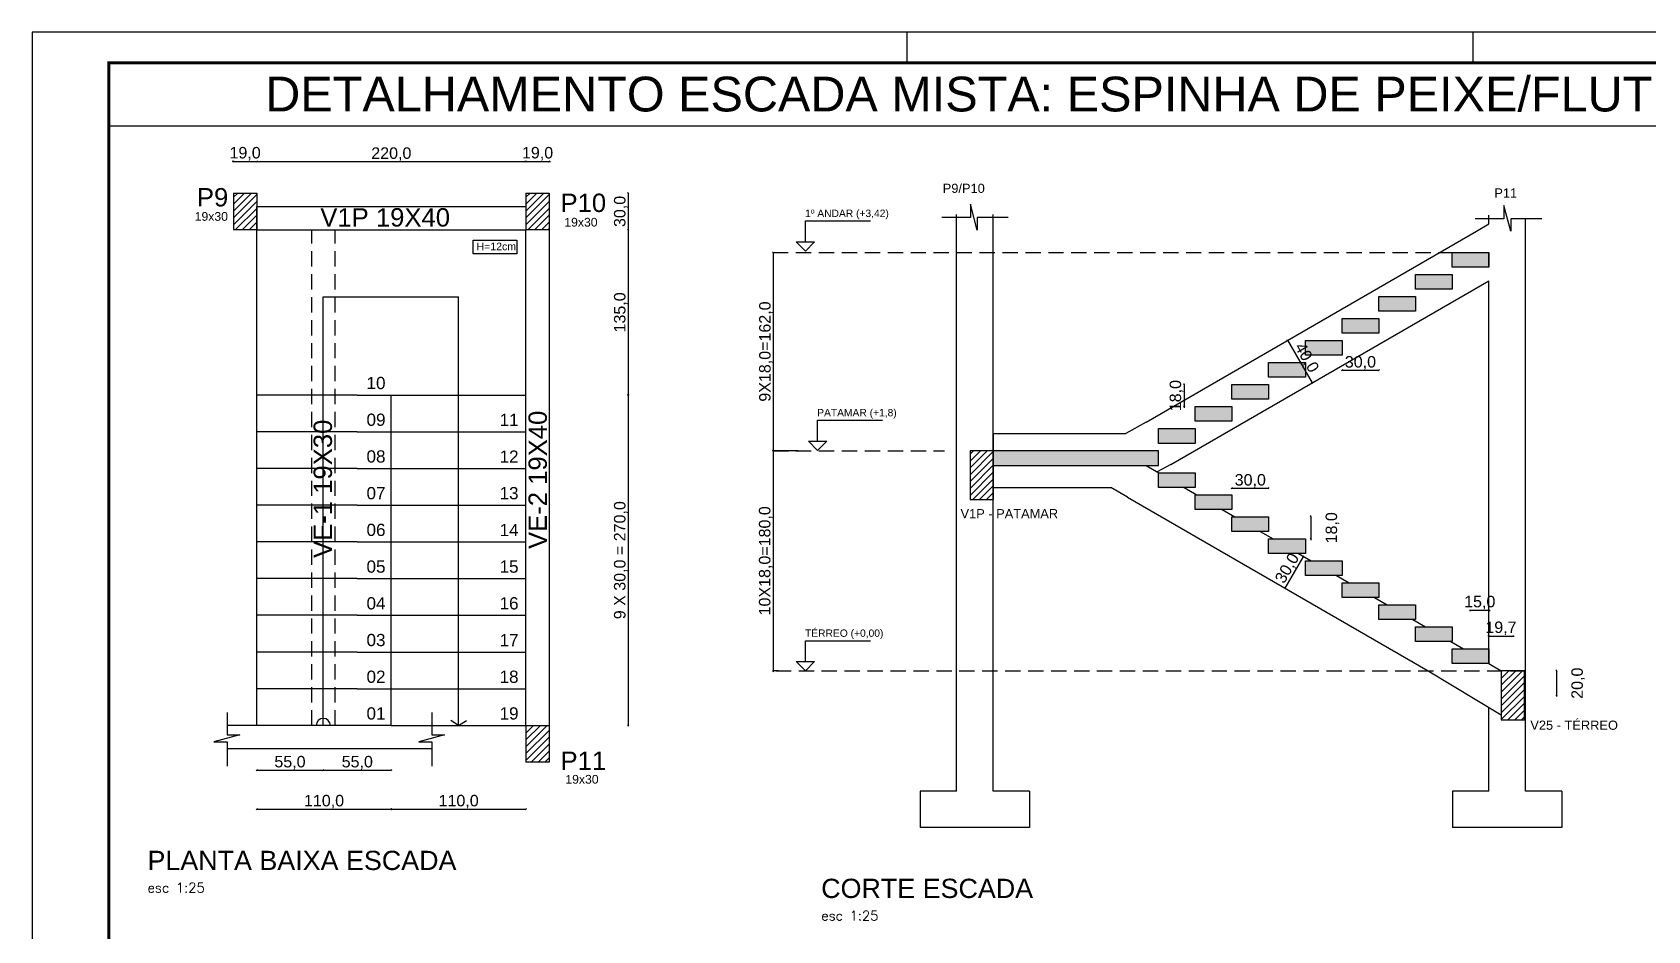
# Model space of a CAD drawing. Header units: millimetres. Extents: x 347 to 1066, y -69 to -9.
# Drawn here: x 527.6 to 580.4, y -38.1 to -8.8 of the extents above; entities that cross this region are included whole.
import ezdxf

# ---------------------------------------------------------------- set-up
doc = ezdxf.new("R2010")
doc.units = ezdxf.units.MM
doc.linetypes.add('TRAZO_HUECO', pattern=[0.75, 0.5, -0.25])
for name, color, linetype in [('01 - Detalhe', 1, 'Continuous'), ('8', 8, 'Continuous'), ('ARQ-FOLHA', 7, 'Continuous'), ('ARQ-TEXTO4', 1, 'Continuous'), ('COTA CYPE', 31, 'Continuous')]:
    doc.layers.add(name, color=color, linetype=linetype)
doc.styles.add('ROMANS', font='romans.shx')
doc.styles.get("Standard").update_dxf_attribs({"font": 'arial.ttf'})
doc.dimstyles.new('Copy of 1-50', dxfattribs={"dimscale": 0.05, "dimtxt": 7.5, "dimasz": 0.8, "dimexe": 0.1, "dimexo": 0.2, "dimgap": 0.3, "dimtad": 1, "dimdec": 1, "dimlfac": 25, "dimzin": 1, "dimtxsty": 'Standard', "dimblk": 'OBLIQUE', "dimcen": 10, "dimdle": 0.1, "dimclrd": 7, "dimclre": 8, "dimclrt": 256, "dimadec": 0, "dimazin": 2, "dimtfac": 1, "dimtdec": 1, "dimtmove": 2, "dimatfit": 0, "dimldrblk": 'OBLIQUE', "dimfxl": 0, "dimlwd": -1, "dimlwe": -1, "dimarcsym": 0})
pattern_1 = [(45, (-2.58412, -1.44656), (-0.1122532, 0.1122532), [])]

# ---------------------------------------------------------------- blocks, each defined once
blk = doc.blocks.new('FOLHA A1')
at = {"layer": 'ARQ-FOLHA'}
for p, q in [((841, 0), (0, 0)), ((0, 0), (0, -594)), ((286, -10), (286, 0)), ((471, -10), (471, 0))]:
    blk.add_line(p, q, dxfattribs=at)
at = {"layer": 'ARQ-FOLHA', "const_width": 1}
blk.add_lwpolyline([(25, -10), (25, -584), (831, -584), (831, -10), (25, -10)], dxfattribs=at)
blk = doc.blocks.new('_OBLIQUE')
at = {"color": 0, "linetype": 'ByBlock'}
blk.add_line((-0.5, -0.5), (0.5, 0.5), dxfattribs=at)
blk = doc.blocks.new('*D365')
at = {"layer": 'COTA CYPE', "color": 7}
blk.add_line((551.8, -15.966), (551.8, -22.456), dxfattribs=at)
at = {"layer": 'COTA CYPE', "color": 8}
for p, q in [((551.802, -15.971), (551.805, -15.971)), ((552.612, -22.451), (551.795, -22.451))]:
    blk.add_line(p, q, dxfattribs=at)
at = {"layer": 'Defpoints', "color": 0}
for p in [(551.792, -15.971), (551.8, -22.451), (552.622, -22.451)]:
    blk.add_point(p, dxfattribs=at)
at = {"layer": 'COTA CYPE', "color": 7, "xscale": 0.04000000000000001, "yscale": 0.04000000000000001, "zscale": 0.04000000000000001}
for p, rotation in [((551.8, -15.971), 90), ((551.8, -22.451), 270)]:
    blk.add_blockref('_OBLIQUE', p, dxfattribs=dict(at, rotation=rotation))
at = {"layer": 'COTA CYPE', "insert": (551.56, -19.211), "char_height": 0.375, "attachment_point": 5, "rotation": 90}
blk.add_mtext('9X18,0=162,0', dxfattribs=at)
blk = doc.blocks.new('*D366')
at = {"layer": 'COTA CYPE', "color": 8}
for p, q in [((551.974, -22.451), (551.789, -22.451)), ((551.974, -29.651), (551.789, -29.651))]:
    blk.add_line(p, q, dxfattribs=at)
at = {"layer": 'COTA CYPE', "color": 7}
blk.add_line((551.794, -22.446), (551.794, -29.656), dxfattribs=at)
at = {"layer": 'Defpoints', "color": 0}
for p in [(551.984, -22.451), (551.794, -29.651), (551.984, -29.651)]:
    blk.add_point(p, dxfattribs=at)
at = {"layer": 'COTA CYPE', "color": 7, "xscale": 0.04000000000000001, "yscale": 0.04000000000000001, "zscale": 0.04000000000000001}
for p, rotation in [((551.794, -22.451), 90), ((551.794, -29.651), 270)]:
    blk.add_blockref('_OBLIQUE', p, dxfattribs=dict(at, rotation=rotation))
at = {"layer": 'COTA CYPE', "insert": (551.553, -26.051), "char_height": 0.375, "attachment_point": 5, "rotation": 90}
blk.add_mtext('10X18,0=180,0', dxfattribs=at)
blk = doc.blocks.new('*D368')
at = {"layer": 'COTA CYPE', "color": 7}
for p, q in [((534.155, -12.999), (534.115, -12.999)), ((534.155, -12.999), (534.915, -12.999)), ((534.915, -12.999), (534.955, -12.999))]:
    blk.add_line(p, q, dxfattribs=at)
at = {"layer": 'COTA CYPE', "color": 8}
for p, q in [((534.155, -13.003), (534.155, -12.994)), ((534.915, -13.003), (534.915, -12.994))]:
    blk.add_line(p, q, dxfattribs=at)
at = {"layer": 'Defpoints', "color": 0}
for p in [(534.915, -12.999), (534.155, -14.031), (534.915, -14.031)]:
    blk.add_point(p, dxfattribs=at)
at = {"layer": 'COTA CYPE', "color": 7, "xscale": 0.04000000000000001, "yscale": 0.04000000000000001, "zscale": 0.04000000000000001}
blk.add_blockref('_OBLIQUE', (534.155, -12.999), dxfattribs=at)
at = {"layer": 'COTA CYPE', "color": 7, "xscale": 0.04000000000000001, "yscale": 0.04000000000000001, "zscale": 0.04000000000000001, "rotation": 180}
blk.add_blockref('_OBLIQUE', (534.915, -12.999), dxfattribs=at)
at = {"layer": 'COTA CYPE', "insert": (534.535, -12.746), "char_height": 0.375, "attachment_point": 5}
blk.add_mtext('19,0', dxfattribs=at)
blk = doc.blocks.new('*D369')
at = {"layer": 'COTA CYPE', "color": 7}
blk.add_line((534.91, -12.999), (543.72, -12.999), dxfattribs=at)
at = {"layer": 'COTA CYPE', "color": 8}
for p, q in [((534.915, -13.003), (534.915, -12.994)), ((543.715, -13.003), (543.715, -12.994))]:
    blk.add_line(p, q, dxfattribs=at)
at = {"layer": 'Defpoints', "color": 0}
for p in [(543.715, -12.999), (534.915, -14.031), (543.715, -14.031)]:
    blk.add_point(p, dxfattribs=at)
at = {"layer": 'COTA CYPE', "color": 7, "xscale": 0.04000000000000001, "yscale": 0.04000000000000001, "zscale": 0.04000000000000001, "rotation": 180}
blk.add_blockref('_OBLIQUE', (534.915, -12.999), dxfattribs=at)
at = {"layer": 'COTA CYPE', "color": 7, "xscale": 0.04000000000000001, "yscale": 0.04000000000000001, "zscale": 0.04000000000000001}
blk.add_blockref('_OBLIQUE', (543.715, -12.999), dxfattribs=at)
at = {"layer": 'COTA CYPE', "insert": (539.315, -12.759), "char_height": 0.375, "attachment_point": 5}
blk.add_mtext('220,0', dxfattribs=at)
blk = doc.blocks.new('*D370')
at = {"layer": 'COTA CYPE', "color": 7}
for p, q in [((543.715, -12.999), (543.675, -12.999)), ((543.715, -12.999), (544.475, -12.999)), ((544.475, -12.999), (544.515, -12.999))]:
    blk.add_line(p, q, dxfattribs=at)
at = {"layer": 'COTA CYPE', "color": 8}
for p, q in [((543.715, -13.003), (543.715, -12.994)), ((544.475, -13.003), (544.475, -12.994))]:
    blk.add_line(p, q, dxfattribs=at)
at = {"layer": 'Defpoints', "color": 0}
for p in [(544.475, -12.999), (543.715, -14.031), (544.475, -14.031)]:
    blk.add_point(p, dxfattribs=at)
at = {"layer": 'COTA CYPE', "color": 7, "xscale": 0.04000000000000001, "yscale": 0.04000000000000001, "zscale": 0.04000000000000001}
blk.add_blockref('_OBLIQUE', (543.715, -12.999), dxfattribs=at)
at = {"layer": 'COTA CYPE', "color": 7, "xscale": 0.04000000000000001, "yscale": 0.04000000000000001, "zscale": 0.04000000000000001, "rotation": 180}
blk.add_blockref('_OBLIQUE', (544.475, -12.999), dxfattribs=at)
at = {"layer": 'COTA CYPE', "insert": (544.095, -12.746), "char_height": 0.375, "attachment_point": 5}
blk.add_mtext('19,0', dxfattribs=at)
blk = doc.blocks.new('*D371')
at = {"layer": 'COTA CYPE', "color": 8}
for p, q in [((547.051, -14.031), (547.06, -14.031)), ((547.051, -15.231), (547.06, -15.231))]:
    blk.add_line(p, q, dxfattribs=at)
at = {"layer": 'COTA CYPE', "color": 7}
blk.add_line((547.055, -14.026), (547.055, -15.236), dxfattribs=at)
at = {"layer": 'Defpoints', "color": 0}
for p in [(544.475, -14.031), (544.475, -15.231), (547.055, -15.231)]:
    blk.add_point(p, dxfattribs=at)
at = {"layer": 'COTA CYPE', "color": 7, "xscale": 0.04000000000000001, "yscale": 0.04000000000000001, "zscale": 0.04000000000000001}
for p, rotation in [((547.055, -14.031), 90), ((547.055, -15.231), 270)]:
    blk.add_blockref('_OBLIQUE', p, dxfattribs=dict(at, rotation=rotation))
at = {"layer": 'COTA CYPE', "insert": (546.815, -14.631), "char_height": 0.375, "attachment_point": 5, "rotation": 90}
blk.add_mtext('30,0', dxfattribs=at)
blk = doc.blocks.new('*D372')
at = {"layer": 'COTA CYPE', "color": 8}
for p, q in [((547.051, -15.231), (547.06, -15.231)), ((547.051, -20.631), (547.06, -20.631))]:
    blk.add_line(p, q, dxfattribs=at)
at = {"layer": 'COTA CYPE', "color": 7}
blk.add_line((547.055, -15.226), (547.055, -20.636), dxfattribs=at)
at = {"layer": 'Defpoints', "color": 0}
for p in [(544.475, -15.231), (543.715, -20.631), (547.055, -20.631)]:
    blk.add_point(p, dxfattribs=at)
at = {"layer": 'COTA CYPE', "color": 7, "xscale": 0.04000000000000001, "yscale": 0.04000000000000001, "zscale": 0.04000000000000001}
for p, rotation in [((547.055, -15.231), 90), ((547.055, -20.631), 270)]:
    blk.add_blockref('_OBLIQUE', p, dxfattribs=dict(at, rotation=rotation))
at = {"layer": 'COTA CYPE', "insert": (546.815, -17.931), "char_height": 0.375, "attachment_point": 5, "rotation": 90}
blk.add_mtext('135,0', dxfattribs=at)
blk = doc.blocks.new('*D373')
at = {"layer": 'COTA CYPE', "color": 8}
for p, q in [((547.051, -20.631), (547.06, -20.631)), ((547.051, -31.431), (547.06, -31.431))]:
    blk.add_line(p, q, dxfattribs=at)
at = {"layer": 'COTA CYPE', "color": 7}
blk.add_line((547.055, -20.626), (547.055, -31.436), dxfattribs=at)
at = {"layer": 'Defpoints', "color": 0}
for p in [(543.715, -20.631), (544.475, -31.431), (547.055, -31.431)]:
    blk.add_point(p, dxfattribs=at)
at = {"layer": 'COTA CYPE', "color": 7, "xscale": 0.04000000000000001, "yscale": 0.04000000000000001, "zscale": 0.04000000000000001}
for p, rotation in [((547.055, -20.631), 90), ((547.055, -31.431), 270)]:
    blk.add_blockref('_OBLIQUE', p, dxfattribs=dict(at, rotation=rotation))
at = {"layer": 'COTA CYPE', "insert": (546.815, -26.031), "char_height": 0.375, "attachment_point": 5, "rotation": 90}
blk.add_mtext('9 X 30,0 = 270,0', dxfattribs=at)
blk = doc.blocks.new('*D374')
at = {"layer": 'COTA CYPE', "color": 7}
blk.add_line((534.91, -34.165), (539.32, -34.165), dxfattribs=at)
at = {"layer": 'COTA CYPE', "color": 8}
for p, q in [((534.915, -34.161), (534.915, -34.17)), ((539.315, -34.161), (539.315, -34.17))]:
    blk.add_line(p, q, dxfattribs=at)
at = {"layer": 'Defpoints', "color": 0}
for p in [(534.915, -31.431), (539.315, -31.431), (539.315, -34.165)]:
    blk.add_point(p, dxfattribs=at)
at = {"layer": 'COTA CYPE', "color": 7, "xscale": 0.04000000000000001, "yscale": 0.04000000000000001, "zscale": 0.04000000000000001, "rotation": 180}
blk.add_blockref('_OBLIQUE', (534.915, -34.165), dxfattribs=at)
at = {"layer": 'COTA CYPE', "color": 7, "xscale": 0.04000000000000001, "yscale": 0.04000000000000001, "zscale": 0.04000000000000001}
blk.add_blockref('_OBLIQUE', (539.315, -34.165), dxfattribs=at)
at = {"layer": 'COTA CYPE', "insert": (537.115, -33.924), "char_height": 0.375, "attachment_point": 5}
blk.add_mtext('110,0', dxfattribs=at)
blk = doc.blocks.new('*D375')
at = {"layer": 'COTA CYPE', "color": 7}
blk.add_line((539.31, -34.165), (543.72, -34.165), dxfattribs=at)
at = {"layer": 'COTA CYPE', "color": 8}
for p, q in [((539.315, -34.161), (539.315, -34.17)), ((543.715, -34.161), (543.715, -34.17))]:
    blk.add_line(p, q, dxfattribs=at)
at = {"layer": 'Defpoints', "color": 0}
for p in [(539.315, -31.431), (543.715, -31.431), (543.715, -34.165)]:
    blk.add_point(p, dxfattribs=at)
at = {"layer": 'COTA CYPE', "color": 7, "xscale": 0.04000000000000001, "yscale": 0.04000000000000001, "zscale": 0.04000000000000001, "rotation": 180}
blk.add_blockref('_OBLIQUE', (539.315, -34.165), dxfattribs=at)
at = {"layer": 'COTA CYPE', "color": 7, "xscale": 0.04000000000000001, "yscale": 0.04000000000000001, "zscale": 0.04000000000000001}
blk.add_blockref('_OBLIQUE', (543.715, -34.165), dxfattribs=at)
at = {"layer": 'COTA CYPE', "insert": (541.515, -33.924), "char_height": 0.375, "attachment_point": 5}
blk.add_mtext('110,0', dxfattribs=at)
blk = doc.blocks.new('*D388')
at = {"layer": 'COTA CYPE', "color": 8}
for p, q in [((569.37, -24.611), (569.379, -24.611)), ((569.37, -25.331), (569.379, -25.331))]:
    blk.add_line(p, q, dxfattribs=at)
at = {"layer": 'COTA CYPE', "color": 7}
for p, q in [((569.374, -24.611), (569.374, -24.571)), ((569.374, -24.611), (569.374, -25.331)), ((569.374, -25.331), (569.374, -25.371))]:
    blk.add_line(p, q, dxfattribs=at)
at = {"layer": 'Defpoints', "color": 0}
for p in [(567.993, -24.611), (567.993, -25.331), (569.374, -25.331)]:
    blk.add_point(p, dxfattribs=at)
at = {"layer": 'COTA CYPE', "color": 7, "xscale": 0.04000000000000001, "yscale": 0.04000000000000001, "zscale": 0.04000000000000001}
for p, rotation in [((569.374, -24.611), 270), ((569.374, -25.331), 90)]:
    blk.add_blockref('_OBLIQUE', p, dxfattribs=dict(at, rotation=rotation))
at = {"layer": 'COTA CYPE', "insert": (570.077, -24.971), "char_height": 0.375, "attachment_point": 5, "rotation": 90}
blk.add_mtext('18,0', dxfattribs=at)
blk = doc.blocks.new('*D389')
at = {"layer": 'COTA CYPE', "color": 7}
blk.add_line((569.129, -25.9), (568.522, -26.949), dxfattribs=at)
at = {"layer": 'COTA CYPE', "color": 8}
for p, q in [((569.13, -25.906), (569.122, -25.901)), ((568.528, -26.946), (568.52, -26.942))]:
    blk.add_line(p, q, dxfattribs=at)
at = {"layer": 'Defpoints', "color": 0}
for p in [(569.173, -25.931), (568.525, -26.944), (568.571, -26.971)]:
    blk.add_point(p, dxfattribs=at)
at = {"layer": 'COTA CYPE', "color": 7, "xscale": 0.04000000000000001, "yscale": 0.04000000000000001, "zscale": 0.04000000000000001}
for p, rotation in [((569.127, -25.904), 59.94727432209632), ((568.525, -26.944), 239.9472743220963)]:
    blk.add_blockref('_OBLIQUE', p, dxfattribs=dict(at, rotation=rotation))
at = {"layer": 'COTA CYPE', "insert": (568.618, -26.304), "char_height": 0.375, "attachment_point": 5, "rotation": 59.9473}
blk.add_mtext('30,0', dxfattribs=at)
blk = doc.blocks.new('*D390')
at = {"layer": 'COTA CYPE', "color": 8}
for p, q in [((568.616, -18.847), (568.609, -18.851)), ((569.417, -20.232), (569.409, -20.236))]:
    blk.add_line(p, q, dxfattribs=at)
at = {"layer": 'COTA CYPE', "color": 7}
blk.add_line((568.611, -18.844), (569.416, -20.238), dxfattribs=at)
at = {"layer": 'Defpoints', "color": 0}
for p in [(568.845, -18.715), (569.413, -20.234), (569.645, -20.1)]:
    blk.add_point(p, dxfattribs=at)
at = {"layer": 'COTA CYPE', "color": 7, "xscale": 0.04000000000000001, "yscale": 0.04000000000000001, "zscale": 0.04000000000000001}
for p, rotation in [((568.613, -18.849), 120.0183674276103), ((569.413, -20.234), 300.0183674276103)]:
    blk.add_blockref('_OBLIQUE', p, dxfattribs=dict(at, rotation=rotation))
at = {"layer": 'COTA CYPE', "insert": (569.221, -19.421), "char_height": 0.375, "attachment_point": 5, "rotation": 300.0184}
blk.add_mtext('40,0', dxfattribs=at)
blk = doc.blocks.new('*D391')
at = {"layer": 'COTA CYPE', "color": 8}
for p, q in [((565.236, -20.291), (565.227, -20.291)), ((565.236, -21.011), (565.227, -21.011))]:
    blk.add_line(p, q, dxfattribs=at)
at = {"layer": 'COTA CYPE', "color": 7}
for p, q in [((565.232, -20.291), (565.232, -20.251)), ((565.232, -20.291), (565.232, -21.011)), ((565.232, -21.011), (565.232, -21.051))]:
    blk.add_line(p, q, dxfattribs=at)
at = {"layer": 'Defpoints', "color": 0}
for p in [(566.793, -20.291), (565.232, -21.011), (566.793, -21.011)]:
    blk.add_point(p, dxfattribs=at)
at = {"layer": 'COTA CYPE', "color": 7, "xscale": 0.04000000000000001, "yscale": 0.04000000000000001, "zscale": 0.04000000000000001}
for p, rotation in [((565.232, -20.291), 270), ((565.232, -21.011), 90)]:
    blk.add_blockref('_OBLIQUE', p, dxfattribs=dict(at, rotation=rotation))
at = {"layer": 'COTA CYPE', "insert": (564.979, -20.651), "char_height": 0.375, "attachment_point": 5, "rotation": 90}
blk.add_mtext('18,0', dxfattribs=at)
blk = doc.blocks.new('*D392')
at = {"layer": 'COTA CYPE', "color": 7}
for p, q in [((575.193, -28.51), (575.153, -28.51)), ((575.193, -28.51), (575.979, -28.51)), ((575.979, -28.51), (576.019, -28.51))]:
    blk.add_line(p, q, dxfattribs=at)
at = {"layer": 'COTA CYPE', "color": 8}
for p, q in [((575.193, -28.514), (575.193, -28.505)), ((575.979, -28.514), (575.979, -28.505))]:
    blk.add_line(p, q, dxfattribs=at)
at = {"layer": 'Defpoints', "color": 0}
for p in [(575.979, -28.51), (575.193, -29.171), (575.979, -29.651)]:
    blk.add_point(p, dxfattribs=at)
at = {"layer": 'COTA CYPE', "color": 7, "xscale": 0.04000000000000001, "yscale": 0.04000000000000001, "zscale": 0.04000000000000001}
blk.add_blockref('_OBLIQUE', (575.193, -28.51), dxfattribs=at)
at = {"layer": 'COTA CYPE', "color": 7, "xscale": 0.04000000000000001, "yscale": 0.04000000000000001, "zscale": 0.04000000000000001, "rotation": 180}
blk.add_blockref('_OBLIQUE', (575.979, -28.51), dxfattribs=at)
at = {"layer": 'COTA CYPE', "insert": (575.586, -28.257), "char_height": 0.375, "attachment_point": 5}
blk.add_mtext('19,7', dxfattribs=at)
blk = doc.blocks.new('*D393')
at = {"layer": 'COTA CYPE', "color": 8}
for p, q in [((577.403, -29.651), (577.412, -29.651)), ((577.403, -30.451), (577.412, -30.451))]:
    blk.add_line(p, q, dxfattribs=at)
at = {"layer": 'COTA CYPE', "color": 7}
for p, q in [((577.407, -29.651), (577.407, -29.611)), ((577.407, -29.651), (577.407, -30.451)), ((577.407, -30.451), (577.407, -30.491))]:
    blk.add_line(p, q, dxfattribs=at)
at = {"layer": 'Defpoints', "color": 0}
for p in [(576.359, -29.651), (576.359, -30.451), (577.407, -30.451)]:
    blk.add_point(p, dxfattribs=at)
at = {"layer": 'COTA CYPE', "color": 7, "xscale": 0.04000000000000001, "yscale": 0.04000000000000001, "zscale": 0.04000000000000001}
for p, rotation in [((577.407, -29.651), 270), ((577.407, -30.451), 90)]:
    blk.add_blockref('_OBLIQUE', p, dxfattribs=dict(at, rotation=rotation))
at = {"layer": 'COTA CYPE', "insert": (578.11, -30.051), "char_height": 0.375, "attachment_point": 5, "rotation": 90}
blk.add_mtext('20,0', dxfattribs=at)
blk = doc.blocks.new('*D394')
at = {"layer": 'COTA CYPE', "color": 7}
for p, q in [((574.593, -27.67), (574.553, -27.67)), ((575.193, -27.67), (574.593, -27.67)), ((575.193, -27.67), (575.233, -27.67))]:
    blk.add_line(p, q, dxfattribs=at)
at = {"layer": 'COTA CYPE', "color": 8}
for p, q in [((574.593, -27.674), (574.593, -27.665)), ((575.193, -27.674), (575.193, -27.665))]:
    blk.add_line(p, q, dxfattribs=at)
at = {"layer": 'Defpoints', "color": 0}
for p in [(574.593, -27.67), (574.593, -28.931), (575.193, -28.931)]:
    blk.add_point(p, dxfattribs=at)
at = {"layer": 'COTA CYPE', "color": 7, "xscale": 0.04000000000000001, "yscale": 0.04000000000000001, "zscale": 0.04000000000000001}
blk.add_blockref('_OBLIQUE', (574.593, -27.67), dxfattribs=at)
at = {"layer": 'COTA CYPE', "color": 7, "xscale": 0.04000000000000001, "yscale": 0.04000000000000001, "zscale": 0.04000000000000001, "rotation": 180}
blk.add_blockref('_OBLIQUE', (575.193, -27.67), dxfattribs=at)
at = {"layer": 'COTA CYPE', "insert": (574.893, -27.417), "char_height": 0.375, "attachment_point": 5}
blk.add_mtext('15,0', dxfattribs=at)
blk = doc.blocks.new('*D395')
at = {"layer": 'COTA CYPE', "color": 7}
blk.add_line((534.91, -32.89), (537.095, -32.89), dxfattribs=at)
at = {"layer": 'COTA CYPE', "color": 8}
for p, q in [((534.915, -32.886), (534.915, -32.895)), ((537.09, -32.886), (537.09, -32.895))]:
    blk.add_line(p, q, dxfattribs=at)
at = {"layer": 'Defpoints', "color": 0}
for p in [(534.915, -31.431), (537.09, -31.431), (537.09, -32.89)]:
    blk.add_point(p, dxfattribs=at)
at = {"layer": 'COTA CYPE', "color": 7, "xscale": 0.04000000000000001, "yscale": 0.04000000000000001, "zscale": 0.04000000000000001, "rotation": 180}
blk.add_blockref('_OBLIQUE', (534.915, -32.89), dxfattribs=at)
at = {"layer": 'COTA CYPE', "color": 7, "xscale": 0.04000000000000001, "yscale": 0.04000000000000001, "zscale": 0.04000000000000001}
blk.add_blockref('_OBLIQUE', (537.09, -32.89), dxfattribs=at)
at = {"layer": 'COTA CYPE', "insert": (536.002, -32.65), "char_height": 0.375, "attachment_point": 5}
blk.add_mtext('55,0', dxfattribs=at)
blk = doc.blocks.new('*D396')
at = {"layer": 'COTA CYPE', "color": 7}
blk.add_line((537.085, -32.89), (539.32, -32.89), dxfattribs=at)
at = {"layer": 'COTA CYPE', "color": 8}
for p, q in [((537.09, -32.886), (537.09, -32.895)), ((539.315, -32.886), (539.315, -32.895))]:
    blk.add_line(p, q, dxfattribs=at)
at = {"layer": 'Defpoints', "color": 0}
for p in [(537.09, -31.431), (539.315, -31.431), (539.315, -32.89)]:
    blk.add_point(p, dxfattribs=at)
at = {"layer": 'COTA CYPE', "color": 7, "xscale": 0.04000000000000001, "yscale": 0.04000000000000001, "zscale": 0.04000000000000001, "rotation": 180}
blk.add_blockref('_OBLIQUE', (537.09, -32.89), dxfattribs=at)
at = {"layer": 'COTA CYPE', "color": 7, "xscale": 0.04000000000000001, "yscale": 0.04000000000000001, "zscale": 0.04000000000000001}
blk.add_blockref('_OBLIQUE', (539.315, -32.89), dxfattribs=at)
at = {"layer": 'COTA CYPE', "insert": (538.202, -32.65), "char_height": 0.375, "attachment_point": 5}
blk.add_mtext('55,0', dxfattribs=at)
blk = doc.blocks.new('*D403')
at = {"layer": 'COTA CYPE', "color": 7}
blk.add_line((570.388, -19.821), (571.598, -19.821), dxfattribs=at)
at = {"layer": 'COTA CYPE', "color": 8}
for p, q in [((570.393, -19.817), (570.393, -19.826)), ((571.593, -19.817), (571.593, -19.826))]:
    blk.add_line(p, q, dxfattribs=at)
at = {"layer": 'Defpoints', "color": 0}
for p in [(570.393, -18.611), (571.593, -18.611), (571.593, -19.821)]:
    blk.add_point(p, dxfattribs=at)
at = {"layer": 'COTA CYPE', "color": 7, "xscale": 0.04000000000000001, "yscale": 0.04000000000000001, "zscale": 0.04000000000000001, "rotation": 180}
blk.add_blockref('_OBLIQUE', (570.393, -19.821), dxfattribs=at)
at = {"layer": 'COTA CYPE', "color": 7, "xscale": 0.04000000000000001, "yscale": 0.04000000000000001, "zscale": 0.04000000000000001}
blk.add_blockref('_OBLIQUE', (571.593, -19.821), dxfattribs=at)
at = {"layer": 'COTA CYPE', "insert": (570.993, -19.581), "char_height": 0.375, "attachment_point": 5}
blk.add_mtext('30,0', dxfattribs=at)
blk = doc.blocks.new('*D404')
at = {"layer": 'COTA CYPE', "color": 7}
blk.add_line((566.788, -23.678), (567.998, -23.678), dxfattribs=at)
at = {"layer": 'COTA CYPE', "color": 8}
for p, q in [((566.793, -23.682), (566.793, -23.673)), ((567.993, -23.682), (567.993, -23.673))]:
    blk.add_line(p, q, dxfattribs=at)
at = {"layer": 'Defpoints', "color": 0}
for p in [(567.993, -23.678), (566.793, -24.611), (567.993, -24.611)]:
    blk.add_point(p, dxfattribs=at)
at = {"layer": 'COTA CYPE', "color": 7, "xscale": 0.04000000000000001, "yscale": 0.04000000000000001, "zscale": 0.04000000000000001, "rotation": 180}
blk.add_blockref('_OBLIQUE', (566.793, -23.678), dxfattribs=at)
at = {"layer": 'COTA CYPE', "color": 7, "xscale": 0.04000000000000001, "yscale": 0.04000000000000001, "zscale": 0.04000000000000001}
blk.add_blockref('_OBLIQUE', (567.993, -23.678), dxfattribs=at)
at = {"layer": 'COTA CYPE', "insert": (567.393, -23.438), "char_height": 0.375, "attachment_point": 5}
blk.add_mtext('30,0', dxfattribs=at)

msp = doc.modelspace()

# ---------------------------------------------------------------- hatches: boundary and pattern name
h = msp.add_hatch()
h.set_pattern_fill('ANSI31', scale=0.05)
h.set_pattern_definition([(45, (-12.14412, -1.44656), (-0.1122532, 0.1122532), [])])
h.paths.add_polyline_path([(534.9148, -14.0315), (534.1548, -14.0315), (534.1548, -15.2315), (534.9148, -15.2315)])
h = msp.add_hatch()
h.set_pattern_fill('ANSI31', scale=0.05)
h.set_pattern_definition(pattern_1)
h.paths.add_polyline_path([(543.7148, -15.2315), (544.4748, -15.2315), (544.4748, -14.0315), (543.7148, -14.0315)])
h = msp.add_hatch()
h.set_pattern_fill('ANSI31', scale=0.05)
h.set_pattern_definition(pattern_1)
h.paths.add_polyline_path([(543.7148, -32.6315), (544.4748, -32.6315), (544.4748, -31.4315), (543.7148, -31.4315)])
at = {"layer": 'COTA CYPE'}
h = msp.add_hatch(color=7, dxfattribs=at)
h.dxf.hatch_style = 1
h.paths.add_polyline_path([(575.1927, -15.9709), (573.9927, -15.9709), (573.9927, -16.4509), (575.1927, -16.4509)])
h = msp.add_hatch(color=7, dxfattribs=at)
h.dxf.hatch_style = 1
h.paths.add_polyline_path([(570.3927, -18.8509), (569.1927, -18.8509), (569.1927, -19.3309), (570.3927, -19.3309)])
h.paths.add_polyline_path([(571.5927, -18.1309), (570.3927, -18.1309), (570.3927, -18.6109), (571.5927, -18.6109)])
h.paths.add_polyline_path([(572.7927, -17.4109), (571.5927, -17.4109), (571.5927, -17.8909), (572.7927, -17.8909)])
h.paths.add_polyline_path([(573.9927, -16.6909), (572.7927, -16.6909), (572.7927, -17.1709), (573.9927, -17.1709)])
h = msp.add_hatch(color=7, dxfattribs=at)
h.dxf.hatch_style = 1
h.paths.add_polyline_path([(565.5927, -21.7309), (564.3927, -21.7309), (564.3927, -22.2109), (565.5927, -22.2109)])
h.paths.add_polyline_path([(566.7927, -21.0109), (565.5927, -21.0109), (565.5927, -21.4909), (566.7927, -21.4909)])
h.paths.add_polyline_path([(567.9927, -20.2909), (566.7927, -20.2909), (566.7927, -20.7709), (567.9927, -20.7709)])
h.paths.add_polyline_path([(569.1927, -19.5709), (567.9927, -19.5709), (567.9927, -20.0509), (569.1927, -20.0509)])
h.paths.add_polyline_path([(576.4698, -31.7363), (579.4843, -31.7363), (579.4843, -31.1181), (576.4698, -31.1181)], flags=9)
h = msp.add_hatch(dxfattribs=at)
h.set_pattern_fill('ANSI31', scale=0.05)
h.paths.add_polyline_path([(576.3588, -29.6509), (575.5988, -29.6509), (575.5988, -31.2509), (576.3588, -31.2509)])
h.paths.add_polyline_path([(558.9927, -22.4509), (558.2327, -22.4509), (558.2327, -24.0509), (558.9927, -24.0509)])
h = msp.add_hatch(color=7, dxfattribs=at)
h.dxf.hatch_style = 1
h.paths.add_polyline_path([(564.3927, -22.4509), (558.9927, -22.4509), (558.9927, -22.9309), (564.3927, -22.9309)])
h.paths.add_polyline_path([(565.5927, -23.1709), (564.3927, -23.1709), (564.3927, -23.6509), (565.5927, -23.6509)])
h.paths.add_polyline_path([(566.7927, -23.8909), (565.5927, -23.8909), (565.5927, -24.3709), (566.7927, -24.3709)])
h.paths.add_polyline_path([(567.9927, -24.6109), (566.7927, -24.6109), (566.7927, -25.0909), (567.9927, -25.0909)])
h.paths.add_polyline_path([(569.1927, -25.3309), (567.9927, -25.3309), (567.9927, -25.8109), (569.1927, -25.8109)])
h.paths.add_polyline_path([(570.3927, -26.0509), (569.1927, -26.0509), (569.1927, -26.5309), (570.3927, -26.5309)])
h.paths.add_polyline_path([(571.5927, -26.7709), (570.3927, -26.7709), (570.3927, -27.2509), (571.5927, -27.2509)])
h.paths.add_polyline_path([(572.7927, -27.4909), (571.5927, -27.4909), (571.5927, -27.9709), (572.7927, -27.9709)])
h.paths.add_polyline_path([(573.9927, -28.2109), (572.7927, -28.2109), (572.7927, -28.6909), (573.9927, -28.6909)])
h.paths.add_polyline_path([(575.1927, -28.9309), (573.9927, -28.9309), (573.9927, -29.4109), (575.1927, -29.4109)])

# ---------------------------------------------------------------- linework, layer by layer
for p, q in [((530.079, -11.8348), (587.9527, -11.8348)), ((534.1548, -14.0315), (534.9148, -14.0315)), ((534.1548, -14.0315), (534.1548, -15.2315)), ((534.9148, -14.0315), (534.9148, -15.2315)), ((543.7148, -14.0315), (544.4748, -14.0315)), ((543.7148, -14.0315), (543.7148, -15.2315)), ((544.4748, -14.0315), (544.4748, -15.2315)), ((534.9148, -14.4715), (543.7148, -14.4715)), ((534.9148, -31.4315), (534.9148, -14.4715)), ((534.9148, -15.2315), (534.1548, -15.2315)), ((534.9148, -15.2315), (543.7148, -15.2315)), ((543.7148, -31.4315), (543.7148, -15.2315)), ((544.4748, -15.2315), (543.7148, -15.2315)), ((544.4748, -15.2315), (544.4748, -32.6315)), ((552.8525, -15.6215), (552.8525, -14.9415)), ((552.8525, -14.9415), (554.9758, -14.9415)), ((563.9924, -21.5182), (574.7924, -15.2782)), ((574.7924, -15.2782), (575.1927, -15.0364)), ((552.8525, -15.9287), (552.5531, -15.6215)), ((552.5531, -15.6215), (553.1519, -15.6215)), ((552.8525, -15.9287), (553.1519, -15.6215)), ((575.1927, -16.4509), (575.1927, -15.9709)), ((564.7929, -22.9036), (575.1927, -16.8949)), ((538.1948, -20.6315), (534.9148, -20.6315)), ((538.1948, -20.6315), (543.7148, -20.6315)), ((539.3148, -31.4315), (539.3148, -20.6315)), ((553.2507, -22.137), (553.2507, -21.457)), ((553.2507, -21.457), (555.3739, -21.457)), ((563.9924, -21.5182), (563.3193, -21.8909)), ((538.1948, -21.8315), (534.9148, -21.8315)), ((538.1948, -21.8315), (543.7148, -21.8315)), ((553.2507, -22.4442), (552.9513, -22.137)), ((552.9513, -22.137), (553.5501, -22.137)), ((553.2507, -22.4442), (553.5501, -22.137)), ((558.9927, -21.8909), (563.3193, -21.8909)), ((558.9927, -21.8909), (558.9927, -22.4509)), ((538.1948, -23.0315), (534.9148, -23.0315)), ((538.1948, -23.0315), (543.7148, -23.0315)), ((563.984, -22.9309), (564.3991, -23.1709)), ((564.7929, -22.9036), (564.3463, -23.1404)), ((558.9927, -23.6509), (562.8352, -23.6509)), ((563.383, -23.9696), (562.8352, -23.6509)), ((565.2294, -23.6509), (565.6445, -23.8909)), ((538.1948, -24.2315), (534.9148, -24.2315)), ((538.1948, -24.2315), (543.7148, -24.2315)), ((563.383, -23.9696), (573.2025, -29.6509)), ((566.4748, -24.3709), (566.8899, -24.6109)), ((567.7202, -25.0909), (568.1353, -25.3309)), ((538.1948, -25.4315), (534.9148, -25.4315)), ((538.1948, -25.4315), (543.7148, -25.4315)), ((568.9656, -25.8109), (569.3808, -26.0509)), ((538.1948, -26.6315), (534.9148, -26.6315)), ((538.1948, -26.6315), (543.7148, -26.6315)), ((570.211, -26.5309), (570.6262, -26.7709)), ((571.4564, -27.2509), (571.8716, -27.4909)), ((538.1948, -27.8315), (534.9148, -27.8315)), ((538.1948, -27.8315), (543.7148, -27.8315)), ((572.7018, -27.9709), (573.117, -28.2109)), ((538.1948, -29.0315), (534.9148, -29.0315)), ((538.1948, -29.0315), (543.7148, -29.0315)), ((552.8525, -29.3437), (552.8525, -28.6637)), ((552.8525, -28.6637), (554.9758, -28.6637)), ((573.9472, -28.6909), (574.3601, -28.9309)), ((552.8525, -29.6509), (552.5531, -29.3437)), ((552.5531, -29.3437), (553.1519, -29.3437)), ((552.8525, -29.6509), (553.1519, -29.3437)), ((575.1859, -29.4109), (575.5988, -29.6509)), ((573.2025, -29.6509), (575.5988, -31.0862)), ((538.1948, -30.2315), (534.9148, -30.2315)), ((538.1948, -30.2315), (543.7148, -30.2315)), ((533.9479, -31.0119), (533.9479, -31.7384)), ((540.6395, -31.0119), (540.6395, -31.7384)), ((539.3148, -31.4315), (533.9479, -31.4315)), ((539.3148, -31.4315), (543.7148, -31.4315)), ((543.7148, -31.4315), (544.4748, -31.4315)), ((543.7148, -31.4315), (543.7148, -32.6315)), ((544.4748, -31.4315), (544.4748, -32.6315)), ((534.3587, -31.7384), (533.5179, -31.9641)), ((533.5179, -31.9641), (533.9479, -31.9641)), ((533.9479, -31.7384), (534.3587, -31.7384)), ((533.9479, -31.9641), (533.9479, -32.7618)), ((540.6395, -32.1915), (533.9479, -32.1915)), ((541.0503, -31.7384), (540.2095, -31.9641)), ((540.2095, -31.9641), (540.6395, -31.9641)), ((540.6395, -31.7384), (541.0503, -31.7384)), ((540.6395, -31.9641), (540.6395, -32.7618)), ((544.4748, -32.6315), (543.7148, -32.6315))]:
    msp.add_line(p, q)
at = {"linetype": 'TRAZO_HUECO'}
for p, q in [((536.7214, -31.4315), (536.7214, -15.2315)), ((537.4814, -31.4315), (537.4814, -15.2315)), ((551.792, -15.9709), (575.1927, -15.9709)), ((551.7927, -22.4509), (557.3927, -22.4509)), ((551.8813, -29.6509), (576.3588, -29.6509))]:
    msp.add_line(p, q, dxfattribs=at)
for points in [[(573.9927, -15.9709), (575.1927, -15.9709), (575.1927, -16.4509), (573.9927, -16.4509)], [(572.7927, -16.6909), (573.9927, -16.6909), (573.9927, -17.1709), (572.7927, -17.1709)], [(571.5927, -17.4109), (572.7927, -17.4109), (572.7927, -17.8909), (571.5927, -17.8909)], [(570.3927, -18.1309), (571.5927, -18.1309), (571.5927, -18.6109), (570.3927, -18.6109)], [(569.1927, -18.8509), (570.3927, -18.8509), (570.3927, -19.3309), (569.1927, -19.3309)], [(567.9927, -19.5709), (569.1927, -19.5709), (569.1927, -20.0509), (567.9927, -20.0509)], [(566.7927, -20.2909), (567.9927, -20.2909), (567.9927, -20.7709), (566.7927, -20.7709)], [(565.5927, -21.0109), (566.7927, -21.0109), (566.7927, -21.4909), (565.5927, -21.4909)], [(564.3927, -21.7309), (565.5927, -21.7309), (565.5927, -22.2109), (564.3927, -22.2109)], [(558.9927, -22.4509), (558.9927, -22.9309), (564.3927, -22.9309), (564.3927, -22.4509)], [(564.3927, -23.1709), (565.5927, -23.1709), (565.5927, -23.6509), (564.3927, -23.6509)], [(565.5927, -23.8909), (566.7927, -23.8909), (566.7927, -24.3709), (565.5927, -24.3709)], [(566.7927, -24.6109), (567.9927, -24.6109), (567.9927, -25.0909), (566.7927, -25.0909)], [(567.9927, -25.3309), (569.1927, -25.3309), (569.1927, -25.8109), (567.9927, -25.8109)], [(569.1927, -26.0509), (570.3927, -26.0509), (570.3927, -26.5309), (569.1927, -26.5309)], [(570.3927, -26.7709), (571.5927, -26.7709), (571.5927, -27.2509), (570.3927, -27.2509)], [(571.5927, -27.4909), (572.7927, -27.4909), (572.7927, -27.9709), (571.5927, -27.9709)], [(572.7927, -28.2109), (573.9927, -28.2109), (573.9927, -28.6909), (572.7927, -28.6909)], [(573.9927, -28.9309), (575.1927, -28.9309), (575.1927, -29.4109), (573.9927, -29.4109)]]:
    msp.add_lwpolyline(points, close=True)
for points in [[(558.9927, -22.4509), (558.2327, -22.4509), (558.2327, -24.0509), (558.9927, -24.0509), (558.9927, -22.4509), (558.9927, -24.0509)], [(576.3588, -29.6509), (575.5988, -29.6509), (575.5988, -31.2509), (576.3588, -31.2509), (576.3588, -29.6509), (576.3588, -31.2509)]]:
    msp.add_lwpolyline(points)
at = {"layer": '8'}
for p, q in [((557.7927, -33.5763), (557.7927, -14.7357)), ((558.4672, -15.2396), (558.2415, -14.3988)), ((558.2415, -14.3988), (558.2415, -14.8288)), ((558.9927, -33.5763), (558.9927, -14.7357)), ((575.1927, -15.0364), (575.1927, -14.7487)), ((575.9091, -15.2782), (575.6834, -14.4375)), ((575.6834, -14.4375), (575.6834, -14.8675)), ((558.2415, -14.8288), (557.3062, -14.8288)), ((559.4831, -14.8288), (558.4672, -14.8288)), ((558.4672, -14.8288), (558.4672, -15.2396)), ((575.6834, -14.8675), (574.7481, -14.8675)), ((576.925, -14.8675), (575.9091, -14.8675)), ((575.9091, -14.8675), (575.9091, -15.2782)), ((576.3927, -33.5763), (576.3927, -14.8675)), ((575.1927, -29.4149), (575.1927, -16.8949)), ((537.0898, -31.4315), (537.0898, -17.4213)), ((537.0898, -17.4213), (541.5148, -17.4213)), ((541.5148, -31.4315), (541.5148, -17.4213)), ((575.1927, -33.5763), (575.1927, -30.8429)), ((541.5148, -31.4315), (541.2594, -31.2739)), ((541.5148, -31.4315), (541.7702, -31.2739)), ((557.7927, -33.5763), (556.6052, -33.5763)), ((556.6052, -33.5763), (556.6052, -34.7695)), ((560.1801, -33.5763), (558.9927, -33.5763)), ((560.1801, -33.5763), (560.1801, -34.7695)), ((575.1927, -33.5763), (574.0052, -33.5763)), ((574.0052, -33.5763), (574.0052, -34.7695)), ((577.5801, -33.5763), (576.3927, -33.5763)), ((577.5801, -33.5763), (577.5801, -34.7695)), ((560.1801, -34.7695), (556.6052, -34.7695)), ((577.5801, -34.7695), (574.0052, -34.7695))]:
    msp.add_line(p, q, dxfattribs=at)
msp.add_arc((537.0898, -31.4315), 0.2314, 0, 180, dxfattribs=at)
at = {"layer": 'COTA CYPE'}
msp.add_lwpolyline([(541.99, -15.5656), (543.4149, -15.5656), (543.4149, -16.0165), (541.99, -16.0165)], close=True, dxfattribs=at)

# ---------------------------------------------------------------- block references
at = {"layer": 'ARQ-FOLHA', "xscale": 0.1, "yscale": 0.1, "zscale": 0.1}
msp.add_blockref('FOLHA A1', (527.579, -8.7761), dxfattribs=at)

# ---------------------------------------------------------------- texts
for s, p in [('1º ANDAR (+3,42)', (552.8378, -14.8123)), ('PATAMAR (+1,8)', (553.2359, -21.3278)), ('TÉRREO (+0,00)', (552.8378, -28.5346))]:
    msp.add_text(s, height=0.24).set_placement(p)
for s, width, gutter_width, heights, insert, char_height, attachment_point in [('DETALHAMENTO ESCADA MISTA: ESPINHA DE PEIXE/FLUTUANTE', 52.717388, 40.5903, [6.3938], (535.1933, -10.2261), 1.136529, 1), ('{\\C2;P9/P10}', 0.676145, 37.5, [0], (558.7142, -14.0289), 0.3, 9), ('{\\H2x;\\C2;P9}', 6.358582, 50, [0], (532.9594, -14.4766), 0.3, 7), ('{\\H2x;\\C2;P10}', 6.358582, 50, [0], (544.8453, -14.6582), 0.3, 7), ('{\\C2;P11}', 0.676145, 37.5, [0], (576.1148, -14.1778), 0.3, 9), ('{\\H2x;\\C2;19x30}', 3.027095, 23.8032, [0], (532.8868, -14.9405), 0.142819, 7), ('{\\H2x;\\C2;V1P 19X40}', 6.358582, 50, [0], (536.9933, -15.1334), 0.3, 7), ('{\\H2x;\\C2;19x30}', 3.027095, 23.8032, [0], (544.9696, -15.1302), 0.142819, 7), ('{\\C2;10}', 0.924907, 50, [0], (539.1253, -20.445), 0.4, 9), ('{\\C2;09}', 0.924907, 50, [0], (539.1253, -21.645), 0.4, 9), ('{\\C2;11}', 0.924907, 50, [0], (543.4738, -21.645), 0.4, 9), ('{\\C2;08}', 0.924907, 50, [0], (539.1253, -22.845), 0.4, 9), ('{\\C2;12}', 0.924907, 50, [0], (543.4738, -22.845), 0.4, 9), ('{\\C2;07}', 0.924907, 50, [0], (539.1253, -24.045), 0.4, 9), ('{\\C2;13}', 0.924907, 50, [0], (543.4738, -24.045), 0.4, 9), ('{\\C2;V1P - PATAMAR}', 3.306106, 37.5, [0], (561.1114, -24.659), 0.3, 9), ('{\\C2;06}', 0.924907, 50, [0], (539.1253, -25.245), 0.4, 9), ('{\\C2;14}', 0.924907, 50, [0], (543.4738, -25.245), 0.4, 9), ('{\\C2;05}', 0.924907, 50, [0], (539.1253, -26.445), 0.4, 9), ('{\\C2;15}', 0.924907, 50, [0], (543.4738, -26.445), 0.4, 9), ('{\\C2;04}', 0.924907, 50, [0], (539.1253, -27.645), 0.4, 9), ('{\\C2;16}', 0.924907, 50, [0], (543.4738, -27.645), 0.4, 9), ('{\\C2;03}', 0.924907, 50, [0], (539.1253, -28.845), 0.4, 9), ('{\\C2;17}', 0.924907, 50, [0], (543.4738, -28.845), 0.4, 9), ('{\\C2;02}', 0.924907, 50, [0], (539.1253, -30.045), 0.4, 9), ('{\\C2;18}', 0.924907, 50, [0], (543.4738, -30.045), 0.4, 9), ('{\\C2;01}', 0.924907, 50, [0], (539.1253, -31.245), 0.4, 9), ('{\\C2;19}', 0.924907, 50, [0], (543.4738, -31.245), 0.4, 9), ('{\\C2;V25 - TÉRREO}', 5.54504, 37.5, [0.5544], (576.5466, -31.5776), 0.3, 7), ('{\\H2x;\\C2;P11}', 6.358582, 50, [0], (544.8455, -32.8843), 0.3, 7), ('{\\H2x;\\C2;19x30}', 3.027095, 23.8032, [0], (545.0029, -33.3389), 0.142819, 7)]:
    msp.add_mtext_dynamic_manual_height_columns(s, width=width, gutter_width=gutter_width, heights=heights, dxfattribs=dict(insert=insert, char_height=char_height, attachment_point=attachment_point))
at = {"char_height": 0.3, "attachment_point": 7, "rotation": 90}
for s, heights, insert in [('{\\H2x;\\C2;VE-1 19X30}', [0], (537.3825, -25.9564)), ('{\\H2x;\\C2;VE-2 19X40}', [0.6025], (544.4073, -25.6633))]:
    msp.add_mtext_dynamic_manual_height_columns(s, width=6.358582, gutter_width=50, heights=heights, dxfattribs=dict(at, insert=insert))
at = {"layer": '01 - Detalhe', "insert": (542.1004, -15.9025), "char_height": 0.246586, "attachment_point": 7}
msp.add_mtext_dynamic_manual_height_columns('{\\C2;H=12cm}', width=2.242514, gutter_width=30.8233, heights=[0], dxfattribs=at)
at = {"layer": 'ARQ-TEXTO4', "color": 31, "char_height": 0.314266, "width": 23.892944, "attachment_point": 1, "style": 'ROMANS'}
for s, insert in [('{\\fArial|b0|i0|c0|p34;\\H2x;\\C4;PLANTA BAIXA ESCADA\\P\\Fromans|c0;\\H0.50002x;\\C2;esc 1:25}', (531.3435, -35.5288)), ('{\\fArial|b0|i0|c0|p34;\\H2x;\\C4;CORTE ESCADA\\P\\Fromans|c0;\\H0.50002x;\\C2;esc 1:25}', (553.3662, -36.4427))]:
    msp.add_mtext(s, dxfattribs=dict(at, insert=insert))

# ---------------------------------------------------------------- dimensions: what is measured, and where the dimension line sits
at = {"layer": 'COTA CYPE'}
for base, p1, p2, picture, middle in [((534.9148, -12.999), (534.1548, -14.0315), (534.9148, -14.0315), '*D368', (534.5348, -12.7461)), ((543.7148, -12.999), (534.9148, -14.0315), (543.7148, -14.0315), '*D369', (539.3148, -12.7586)), ((544.4748, -12.999), (543.7148, -14.0315), (544.4748, -14.0315), '*D370', (544.0948, -12.7461)), ((571.5927, -19.8214), (570.3927, -18.6109), (571.5927, -18.6109), '*D403', (570.9927, -19.5811)), ((567.9927, -23.6782), (566.7927, -24.6109), (567.9927, -24.6109), '*D404', (567.3927, -23.4378)), ((574.5927, -27.6698), (575.1927, -28.9309), (574.5927, -28.9309), '*D394', (574.8927, -27.4169)), ((575.9788, -28.5096), (575.1927, -29.1709), (575.9788, -29.6509), '*D392', (575.5857, -28.2568)), ((539.3148, -34.1645), (534.9148, -31.4315), (539.3148, -31.4315), '*D374', (537.1148, -33.9242)), ((543.7148, -34.1645), (539.3148, -31.4315), (543.7148, -31.4315), '*D375', (541.5148, -33.9242))]:
    dim = msp.add_linear_dim(base=base, p1=p1, p2=p2, dimstyle='Copy of 1-50', override={"dimfxl": 0.08, "dimfxlon": 1, "dimtfillclr": 1, "dimarcsym": 2}, dxfattribs=at)
    dim.commit()
    dim.dimension.update_dxf_attribs({"geometry": picture, "text_midpoint": middle})
for base, p1, p2, picture, middle in [((547.0554, -15.2315), (544.4748, -14.0315), (544.4748, -15.2315), '*D371', (546.815, -14.6315)), ((547.0554, -20.6315), (544.4748, -15.2315), (543.7148, -20.6315), '*D372', (546.815, -17.9315)), ((569.3739, -25.3309), (567.9927, -24.6109), (567.9927, -25.3309), '*D388', (570.0775, -24.9709)), ((577.4066, -30.4509), (576.3588, -29.6509), (576.3588, -30.4509), '*D393', (578.1102, -30.0509))]:
    dim = msp.add_linear_dim(base=base, p1=p1, p2=p2, angle=90, dimstyle='Copy of 1-50', override={"dimfxl": 0.08, "dimfxlon": 1, "dimtfillclr": 1, "dimarcsym": 2}, dxfattribs=at)
    dim.commit()
    dim.dimension.update_dxf_attribs({"geometry": picture, "text_midpoint": middle})
for base, p1, p2, text, picture, middle in [((551.8003, -22.4509), (551.792, -15.9709), (552.6217, -22.4509), '9X18,0=162,0', '*D365', (551.5599, -19.2109)), ((551.7936, -29.6509), (551.984, -22.4509), (551.984, -29.6509), '10X18,0=180,0', '*D366', (551.5533, -26.0509))]:
    dim = msp.add_linear_dim(base=base, p1=p1, p2=p2, angle=90, text=text, dimstyle='Copy of 1-50', dxfattribs=at)
    dim.commit()
    dim.dimension.update_dxf_attribs({"geometry": picture, "text_midpoint": middle})
for p1, p2, distance, picture, middle in [((568.8447, -18.7147), (569.6451, -20.1001), -0.2676, '*D390', (569.2213, -19.421)), ((566.7927, -20.2909), (566.7927, -21.0109), -1.561, '*D391', (564.9788, -20.6509))]:
    dim = msp.add_aligned_dim(p1=p1, p2=p2, distance=distance, dimstyle='Copy of 1-50', override={"dimfxl": 0.08, "dimfxlon": 1, "dimtfillclr": 1, "dimarcsym": 2}, dxfattribs=at)
    dim.commit()
    dim.dimension.update_dxf_attribs({"geometry": picture, "text_midpoint": middle})
dim = msp.add_linear_dim(base=(547.0554, -31.4315), p1=(543.7148, -20.6315), p2=(544.4748, -31.4315), angle=90, text='9 X 30,0 = 270,0', dimstyle='Copy of 1-50', override={"dimfxl": 0.08, "dimfxlon": 1, "dimtfillclr": 1, "dimarcsym": 2}, dxfattribs=at)
dim.commit()
dim.dimension.update_dxf_attribs({"geometry": '*D373', "text_midpoint": (546.815, -26.0315)})
dim = msp.add_aligned_dim(p1=(569.1732, -25.9309), p2=(568.5712, -26.9714), distance=-0.0539, text='30,0', dimstyle='Copy of 1-50', override={"dimfxl": 0.08, "dimfxlon": 1, "dimtfillclr": 1, "dimarcsym": 2}, dxfattribs=at)
dim.commit()
dim.dimension.update_dxf_attribs({"geometry": '*D389', "text_midpoint": (568.6175, -26.3038)})
for base, p1, p2, picture, middle in [((537.0898, -32.8899), (534.9148, -31.4315), (537.0898, -31.4315), '*D395', (536.0023, -32.6496)), ((539.3148, -32.8902), (537.0898, -31.4315), (539.3148, -31.4315), '*D396', (538.2023, -32.6499))]:
    dim = msp.add_linear_dim(base=base, p1=p1, p2=p2, text='55,0', dimstyle='Copy of 1-50', override={"dimfxl": 0.08, "dimfxlon": 1, "dimtfillclr": 1, "dimarcsym": 2}, dxfattribs=at)
    dim.commit()
    dim.dimension.update_dxf_attribs({"geometry": picture, "text_midpoint": middle})

doc.saveas('drawing.dxf')
